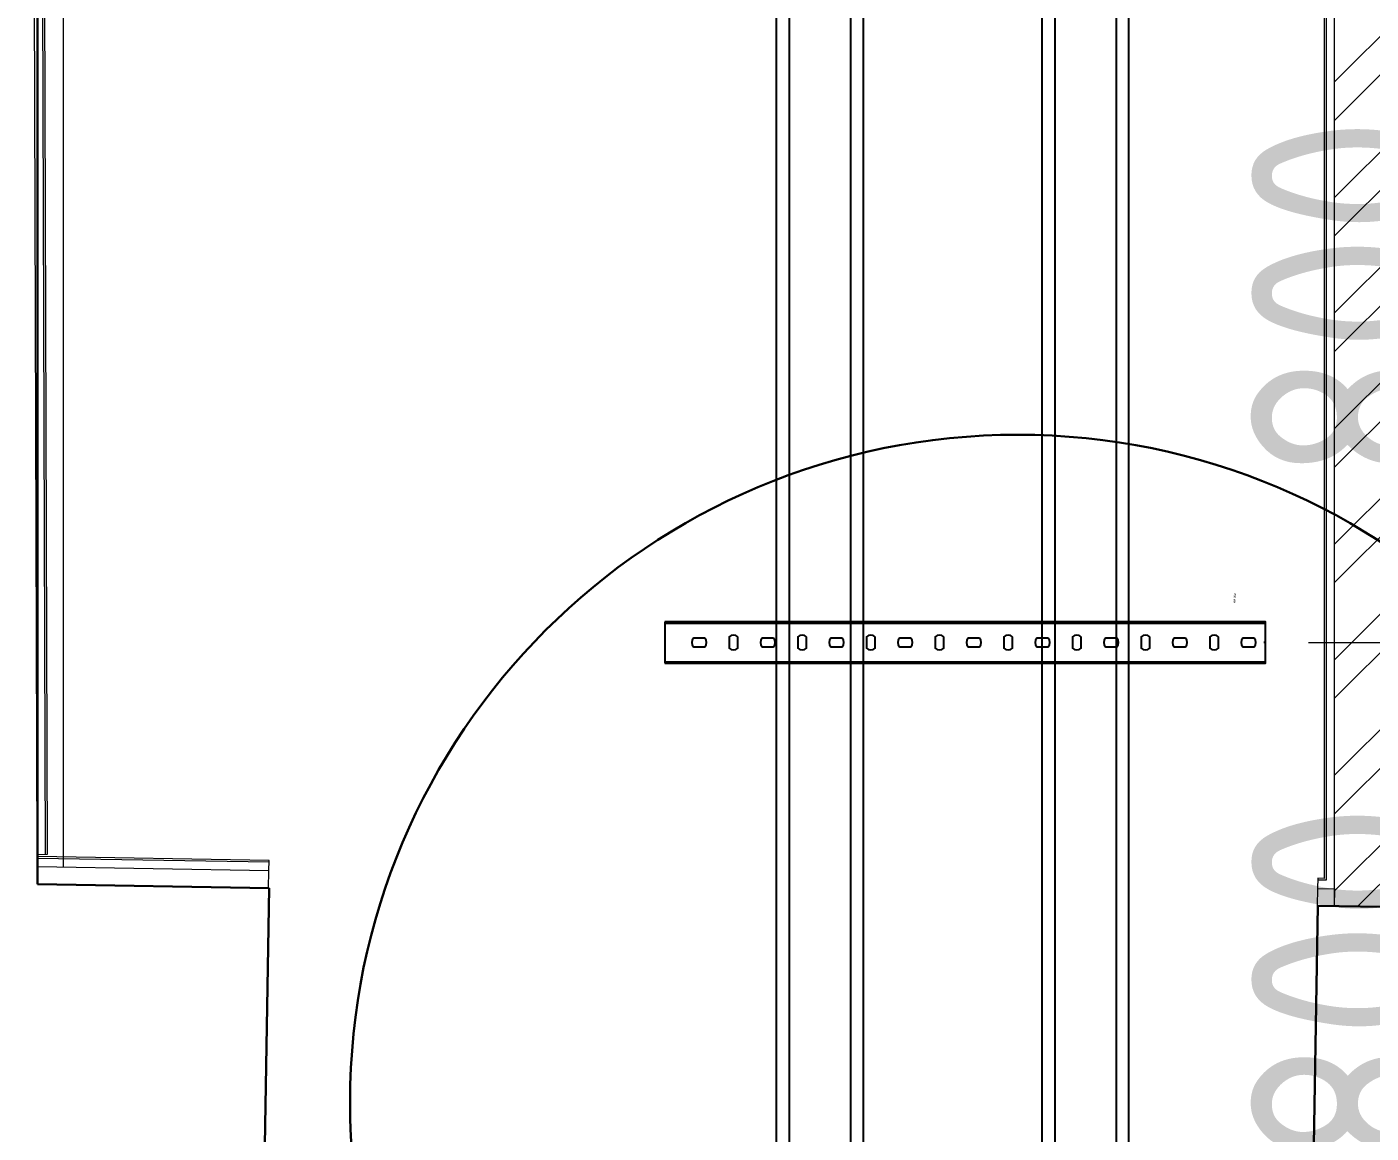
# Model space of a CAD drawing. Header units: millimetres. Extents: x -42533 to 645315, y 3457 to 82611.
# Drawn here: x 72728 to 74294, y 69285 to 70574 of the extents above; entities that cross this region are included whole.
import ezdxf
from ezdxf.enums import TextEntityAlignment as Align

# ---------------------------------------------------------------- set-up
doc = ezdxf.new("R2018")
doc.units = ezdxf.units.MM
for name, color, linetype in [('00_00_потолок_Панели из стали', 7, 'Continuous'), ('ЭОМ_Лотки авар.', 1, 'Continuous'), ('ЭОМ_Лотки рабочие', 5, 'Continuous')]:
    doc.layers.add(name, color=color, linetype=linetype)
for name, color, linetype, lineweight in [('Стены несущие', 7, 'Continuous', 30), ('Стены отделка', 7, 'Continuous', 30), ('Стены штриховка', 7, 'Continuous', 9), ('ШТРИХОВКА', 252, 'Continuous', 15)]:
    doc.layers.add(name, color=color, linetype=linetype, lineweight=lineweight)
doc.styles.get("Standard").update_dxf_attribs({"font": 'arial.ttf'})
doc.styles.add('М2', font='isocpeur.ttf', dxfattribs={"width": 0.8})
doc.dimstyles.new('М2-100', dxfattribs={"dimtxt": 250, "dimasz": 100, "dimexe": 50, "dimexo": 50, "dimgap": 50, "dimtad": 1, "dimdec": 0, "dimzin": 1, "dimtxsty": 'М2', "dimblk": 'ARCHTICK', "dimcen": 2.5, "dimdle": 50, "dimclre": 256, "dimclrt": 256, "dimadec": 0, "dimazin": 0, "dimtfac": 1, "dimtdec": 0, "dimtix": 1, "dimtmove": 1, "dimatfit": 3, "dimldrblk": 'NONE', "dimfxl": 1, "dimtolj": 1, "dimlwd": 9, "dimlwe": 9, "dimarcsym": 1})

# ---------------------------------------------------------------- blocks, each defined once
blk = doc.blocks.new('1 этаж')
at = {"layer": 'Стены штриховка'}
h = blk.add_hatch(dxfattribs=at)
h.set_pattern_fill('ANSI32', color=8, scale=10)
h.set_pattern_definition([(45, (-31496.66, 188.9), (-67.35192, 67.35192), []), (45, (-31451.76, 188.9), (-67.35192, 67.35192), [])])
h.paths.add_polyline_path([(48180.157, 39580.594), (48705.157, 39580.594), (48705.157, 39700.594), (48060.157, 39700.594), (48060.157, 37262.867), (48180.157, 37260.838)])
h.paths.add_polyline_path([(49875.157, 39580.594), (50447.657, 39580.594), (50447.657, 39700.594), (49635.157, 39700.594), (49635.157, 39580.594), (49755.157, 39580.594), (49755.157, 37234.2), (49875.157, 37232.17)])
h.paths.add_polyline_path([(51953.917, 39700.594), (51377.657, 39700.594), (51377.657, 39580.594), (51495.157, 39580.594), (51495.157, 37204.771), (51615.157, 37202.741), (51615.157, 39580.594), (51953.917, 39580.594)])
h.paths.add_polyline_path([(53340.157, 39700.594), (53328.157, 39700.594), (52883.917, 39700.594), (52883.917, 39580.594), (53340.157, 39580.594)])
h.paths.add_polyline_path([(53340.157, 41017.707), (53460.157, 41017.707), (53460.157, 41147.707), (55390.68, 41147.707), (55389.709, 41267.707), (53340.157, 41267.707)])
h.paths.add_polyline_path([(53460.157, 39987.707), (53340.157, 39987.707), (53340.157, 37193.569), (53340.496, 37193.563), (53460.157, 37177.015)])
at = {"layer": 'Стены несущие', "color": 8}
for p, q in [((46549.055, 43177.707), (46549.055, 37288.425)), ((46818.828, 37283.862), (46549.055, 37288.425)), ((46811.387, 36843.925), (46818.828, 37283.862)), ((48040.653, 37263.197), (48033.212, 36823.26)), ((48284.173, 37259.079), (48040.653, 37263.197))]:
    blk.add_line(p, q, dxfattribs=at)
at = {"layer": 'Стены отделка', "color": 8, "lineweight": 9}
for p, q in [((46579.055, 37307.921), (46579.055, 43147.707)), ((46536.556, 41081.688), (46548.197, 37322.735)), ((48048.157, 39710.594), (48048.157, 37295.075)), ((48060.157, 37262.867), (48060.157, 39700.594)), ((46548.197, 37322.735), (46549.055, 37322.738)), ((46548.844, 37320.433), (46548.641, 37308.435)), ((46548.641, 37308.435), (46549.055, 37308.428)), ((46818.745, 37315.868), (46548.844, 37320.433)), ((46818.542, 37303.87), (46818.745, 37315.868)), ((46818.204, 37283.873), (46818.542, 37303.87)), ((48040.57, 37295.203), (48040.367, 37283.205)), ((48048.157, 37295.075), (48040.57, 37295.203)), ((46549.055, 37288.425), (46818.204, 37283.873)), ((48040.367, 37283.205), (48040.029, 37263.208)), ((48040.029, 37263.208), (49755.157, 37234.2))]:
    blk.add_line(p, q, dxfattribs=at)
at = {"layer": 'Стены штриховка', "color": 8}
for p, q in [((46558.197, 37322.766), (46546.556, 41081.719)), ((46549.055, 40920.606), (46560.197, 37322.772)), ((48050.157, 39712.594), (48050.157, 37293.041)), ((46560.197, 37322.772), (46549.055, 37322.738)), ((46818.711, 37313.869), (46548.81, 37318.433)), ((46818.542, 37303.87), (46549.055, 37308.428)), ((48050.157, 37293.041), (48040.536, 37293.204)), ((48040.367, 37283.205), (48060.157, 37282.87)), ((48060.157, 37282.87), (48060.157, 37272.869))]:
    blk.add_line(p, q, dxfattribs=at)
blk = doc.blocks.new('*U383')
at = {"color": 0, "linetype": 'Continuous', "lineweight": 25}
for p, q in [((-35.8, -4366.6), (-35.8, -5)), ((35.8, -4366.6), (35.8, -5))]:
    blk.add_line(p, q, dxfattribs=at)
blk.add_lwpolyline([(50.8, -4366.6), (50.8, 0), (-50.8, 0), (-50.8, -4366.6)], close=True, dxfattribs=at)
at = {"color": 0, "flags": 9}
for tag, p in [('АРТИКУЛ', (-59.7, -11.8)), ('НАИМЕНОВАНИЕ', (-59.1, -7)), ('ПРИМЕЧАНИЕ', (-58.8, -17.3))]:
    blk.add_attdef(tag, text='', height=2.5, dxfattribs=at).set_placement(p, align=Align.TOP_LEFT)
at = {"color": 0, "lineweight": 30, "flags": 104}
for tag, p in [('ВЫСОТА', (-59.6, -20.9)), ('ТОЛЩИНА', (-59, -31)), ('ШИРИНА', (-58.9, -25.1)), ('ДЛИНА', (-59.5, -36.1))]:
    blk.add_attdef(tag, text='', height=2.5, dxfattribs=at).set_placement(p, align=Align.TOP_LEFT)
blk = doc.blocks.new('*U384')
at = {"color": 0, "linetype": 'Continuous', "lineweight": 25}
for p, q in [((-35.8, -3781.9), (-35.8, -5)), ((35.8, -3781.9), (35.8, -5))]:
    blk.add_line(p, q, dxfattribs=at)
blk.add_lwpolyline([(50.8, -3781.9), (50.8, 0), (-50.8, 0), (-50.8, -3781.9)], close=True, dxfattribs=at)
at = {"color": 0, "flags": 9}
for tag, p in [('АРТИКУЛ', (-59.7, -11.8)), ('НАИМЕНОВАНИЕ', (-59.1, -7)), ('ПРИМЕЧАНИЕ', (-58.8, -17.3))]:
    blk.add_attdef(tag, text='', height=2.5, dxfattribs=at).set_placement(p, align=Align.TOP_LEFT)
at = {"color": 0, "lineweight": 30, "flags": 104}
for tag, p in [('ВЫСОТА', (-59.6, -20.9)), ('ТОЛЩИНА', (-59, -31)), ('ШИРИНА', (-58.9, -25.1)), ('ДЛИНА', (-59.5, -36.1))]:
    blk.add_attdef(tag, text='', height=2.5, dxfattribs=at).set_placement(p, align=Align.TOP_LEFT)
blk = doc.blocks.new('*U45')
at = {"color": 0, "linetype": 'ByBlock', "lineweight": -2}
for points in [[(24, -700), (24, 0), (-24, 0), (-24, -700)], [(-22.5, -700), (-22.5, 0)], [(22.5, -700), (22.5, 0)], [(-24, -700), (24, -700)]]:
    blk.add_lwpolyline(points, dxfattribs=at)
at = {"color": 254, "transparency": 33554483}
blk.add_lwpolyline([(0, 0.7), (0, -2.2)], dxfattribs=at)
at = {"color": 0, "linetype": 'ByBlock', "lineweight": -2}
for points in [[(-5.2, -13.3), (-5.2, -26.7, 0.345739), (5.2, -26.7), (5.2, -13.3, 0.345739)], [(-6.7, -54.8, 0.345739), (-6.7, -65.2), (6.7, -65.2, 0.345739), (6.7, -54.8)], [(-5.2, -93.3), (-5.2, -106.7, 0.345739), (5.2, -106.7), (5.2, -93.3, 0.345739)], [(-6.7, -134.8, 0.345739), (-6.7, -145.2), (6.7, -145.2, 0.345739), (6.7, -134.8)], [(-5.2, -173.3), (-5.2, -186.7, 0.345739), (5.2, -186.7), (5.2, -173.3, 0.345739)], [(-6.7, -214.8, 0.345739), (-6.7, -225.2), (6.7, -225.2, 0.345739), (6.7, -214.8)], [(-5.2, -253.3), (-5.2, -266.7, 0.345739), (5.2, -266.7), (5.2, -253.3, 0.345739)], [(-6.7, -294.8, 0.345739), (-6.7, -305.2), (6.7, -305.2, 0.345739), (6.7, -294.8)], [(-5.2, -333.3), (-5.2, -346.7, 0.345739), (5.2, -346.7), (5.2, -333.3, 0.345739)], [(-6.7, -374.8, 0.345739), (-6.7, -385.2), (6.7, -385.2, 0.345739), (6.7, -374.8)], [(-5.2, -413.3), (-5.2, -426.7, 0.345739), (5.2, -426.7), (5.2, -413.3, 0.345739)], [(-6.7, -454.8, 0.345739), (-6.7, -465.2), (6.7, -465.2, 0.345739), (6.7, -454.8)], [(-5.2, -493.3), (-5.2, -506.7, 0.345739), (5.2, -506.7), (5.2, -493.3, 0.345739)], [(-6.7, -534.8, 0.345739), (-6.7, -545.2), (6.7, -545.2, 0.345739), (6.7, -534.8)], [(-5.2, -573.3), (-5.2, -586.7, 0.345739), (5.2, -586.7), (5.2, -573.3, 0.345739)], [(-6.7, -614.8, 0.345739), (-6.7, -625.2), (6.7, -625.2, 0.345739), (6.7, -614.8)], [(-5.2, -653.3), (-5.2, -666.7, 0.345739), (5.2, -666.7), (5.2, -653.3, 0.345739)]]:
    blk.add_lwpolyline(points, format="xyb", close=True, dxfattribs=at)
at = {"flags": 9}
for tag, p in [('АРТИКУЛ', (-58.9, -24.5)), ('ПРИМЕЧАНИЕ', (-58.3, -30.8)), ('НАИМЕНОВАНИЕ', (-58.2, -19.4))]:
    blk.add_attdef(tag, p, '', height=2.5, dxfattribs=at)
at = {"lineweight": 30, "flags": 104}
blk.add_attdef('ДЛИНА', text='', height=2.5, dxfattribs=at).set_placement((-57.7, -34.6), align=Align.TOP_LEFT)
blk = doc.blocks.new('_ArchTick')
at = {"color": 0, "linetype": 'ByBlock', "lineweight": 70, "const_width": 0.15}
blk.add_lwpolyline([(-0.5, -0.5), (0.5, 0.5)], dxfattribs=at)
blk = doc.blocks.new('*D769')
at = {"layer": '00_00_потолок_Панели из стали', "color": 0, "lineweight": 9, "transparency": 16777216}
blk.add_line((74454.8, 69906.7), (74454.8, 69006.5), dxfattribs=at)
at = {"layer": '00_00_потолок_Панели из стали', "lineweight": 9, "transparency": 16777216}
for p, q in [((74222.1, 69856.7), (74504.8, 69856.7)), ((74221.4, 69056.5), (74504.8, 69056.5))]:
    blk.add_line(p, q, dxfattribs=at)
at = {"layer": 'Defpoints', "color": 0, "transparency": 16777216}
for p in [(74172.1, 69856.7), (74171.4, 69056.5), (74454.8, 69056.5)]:
    blk.add_point(p, dxfattribs=at)
at = {"layer": '00_00_потолок_Панели из стали', "color": 0, "lineweight": 9, "transparency": 16777216, "xscale": 100, "yscale": 100, "zscale": 100}
for p, rotation in [((74454.8, 69856.7), 90), ((74454.8, 69056.5), 270)]:
    blk.add_blockref('_ArchTick', p, dxfattribs=dict(at, rotation=rotation))
at = {"layer": '00_00_потолок_Панели из стали', "transparency": 16777216, "insert": (74279.8, 69456.6), "char_height": 250, "attachment_point": 5, "rotation": 90, "style": 'М2'}
blk.add_mtext('\\A1;800', dxfattribs=at)
blk = doc.blocks.new('_None')
blk = doc.blocks.new('*D772')
at = {"layer": '00_00_потолок_Панели из стали', "color": 0, "lineweight": 9, "transparency": 16777216}
blk.add_line((74454.8, 70706.9), (74454.8, 69806.7), dxfattribs=at)
at = {"layer": '00_00_потолок_Панели из стали', "lineweight": 9, "transparency": 16777216}
for p, q in [((74299.1, 70656.9), (74504.8, 70656.9)), ((74221.4, 69856.7), (74504.8, 69856.7))]:
    blk.add_line(p, q, dxfattribs=at)
at = {"layer": 'Defpoints', "color": 0, "transparency": 16777216}
for p in [(74249.1, 70656.9), (74171.4, 69856.7), (74454.8, 69856.7)]:
    blk.add_point(p, dxfattribs=at)
at = {"layer": '00_00_потолок_Панели из стали', "color": 0, "lineweight": 9, "transparency": 16777216, "xscale": 100, "yscale": 100, "zscale": 100}
for p, rotation in [((74454.8, 70656.9), 90), ((74454.8, 69856.7), 270)]:
    blk.add_blockref('_ArchTick', p, dxfattribs=dict(at, rotation=rotation))
at = {"layer": '00_00_потолок_Панели из стали', "transparency": 16777216, "insert": (74279.8, 70256.8), "char_height": 250, "attachment_point": 5, "rotation": 90, "style": 'М2'}
blk.add_mtext('\\A1;800', dxfattribs=at)

msp = doc.modelspace()

# ---------------------------------------------------------------- linework, layer by layer
at = {"layer": 'ЭОМ_Лотки рабочие', "color": 7, "lineweight": 30}
msp.add_circle((73882.6, 69321), 777.9, dxfattribs=at)

# ---------------------------------------------------------------- block references
at = {"layer": 'ШТРИХОВКА'}
msp.add_blockref('1 этаж', (26191.6, 32286.7), dxfattribs=at)
at = {"layer": 'ЭОМ_Лотки авар.', "color": 1, "rotation": 180}
msp.add_blockref('*U383', (73652, 67926.9), dxfattribs=at)
at = {"layer": 'ЭОМ_Лотки рабочие', "rotation": 180}
msp.add_blockref('*U384', (73961.4, 68229.9), dxfattribs=at)
at = {"layer": 'ЭОМ_Лотки рабочие'}
ref = msp.add_blockref('*U45', (74171.4, 69856.7), dxfattribs=dict(at, rotation=270))
lines = msp.add_mtext('700 мм', dxfattribs={"layer": '0', "insert": (74136.8, 69914.4), "char_height": 2.5, "attachment_point": 1, "rotation": 270})
ref.add_attrib('ДЛИНА', '', (74136.8, 69914.4), dxfattribs={"flags": 2}).embed_mtext(lines)

# ---------------------------------------------------------------- dimensions: what is measured, and where the dimension line sits
at = {"layer": '00_00_потолок_Панели из стали'}
for base, p1, p2, picture, middle in [((74454.8, 69856.7), (74249.1, 70656.9), (74171.4, 69856.7), '*D772', (74279.8, 70256.8)), ((74454.8, 69056.5), (74172.1, 69856.7), (74171.4, 69056.5), '*D769', (74279.8, 69456.6))]:
    dim = msp.add_linear_dim(base=base, p1=p1, p2=p2, angle=90, dimstyle='М2-100', dxfattribs=at)
    dim.commit()
    dim.dimension.update_dxf_attribs({"geometry": picture, "text_midpoint": middle})

doc.saveas('drawing.dxf')
